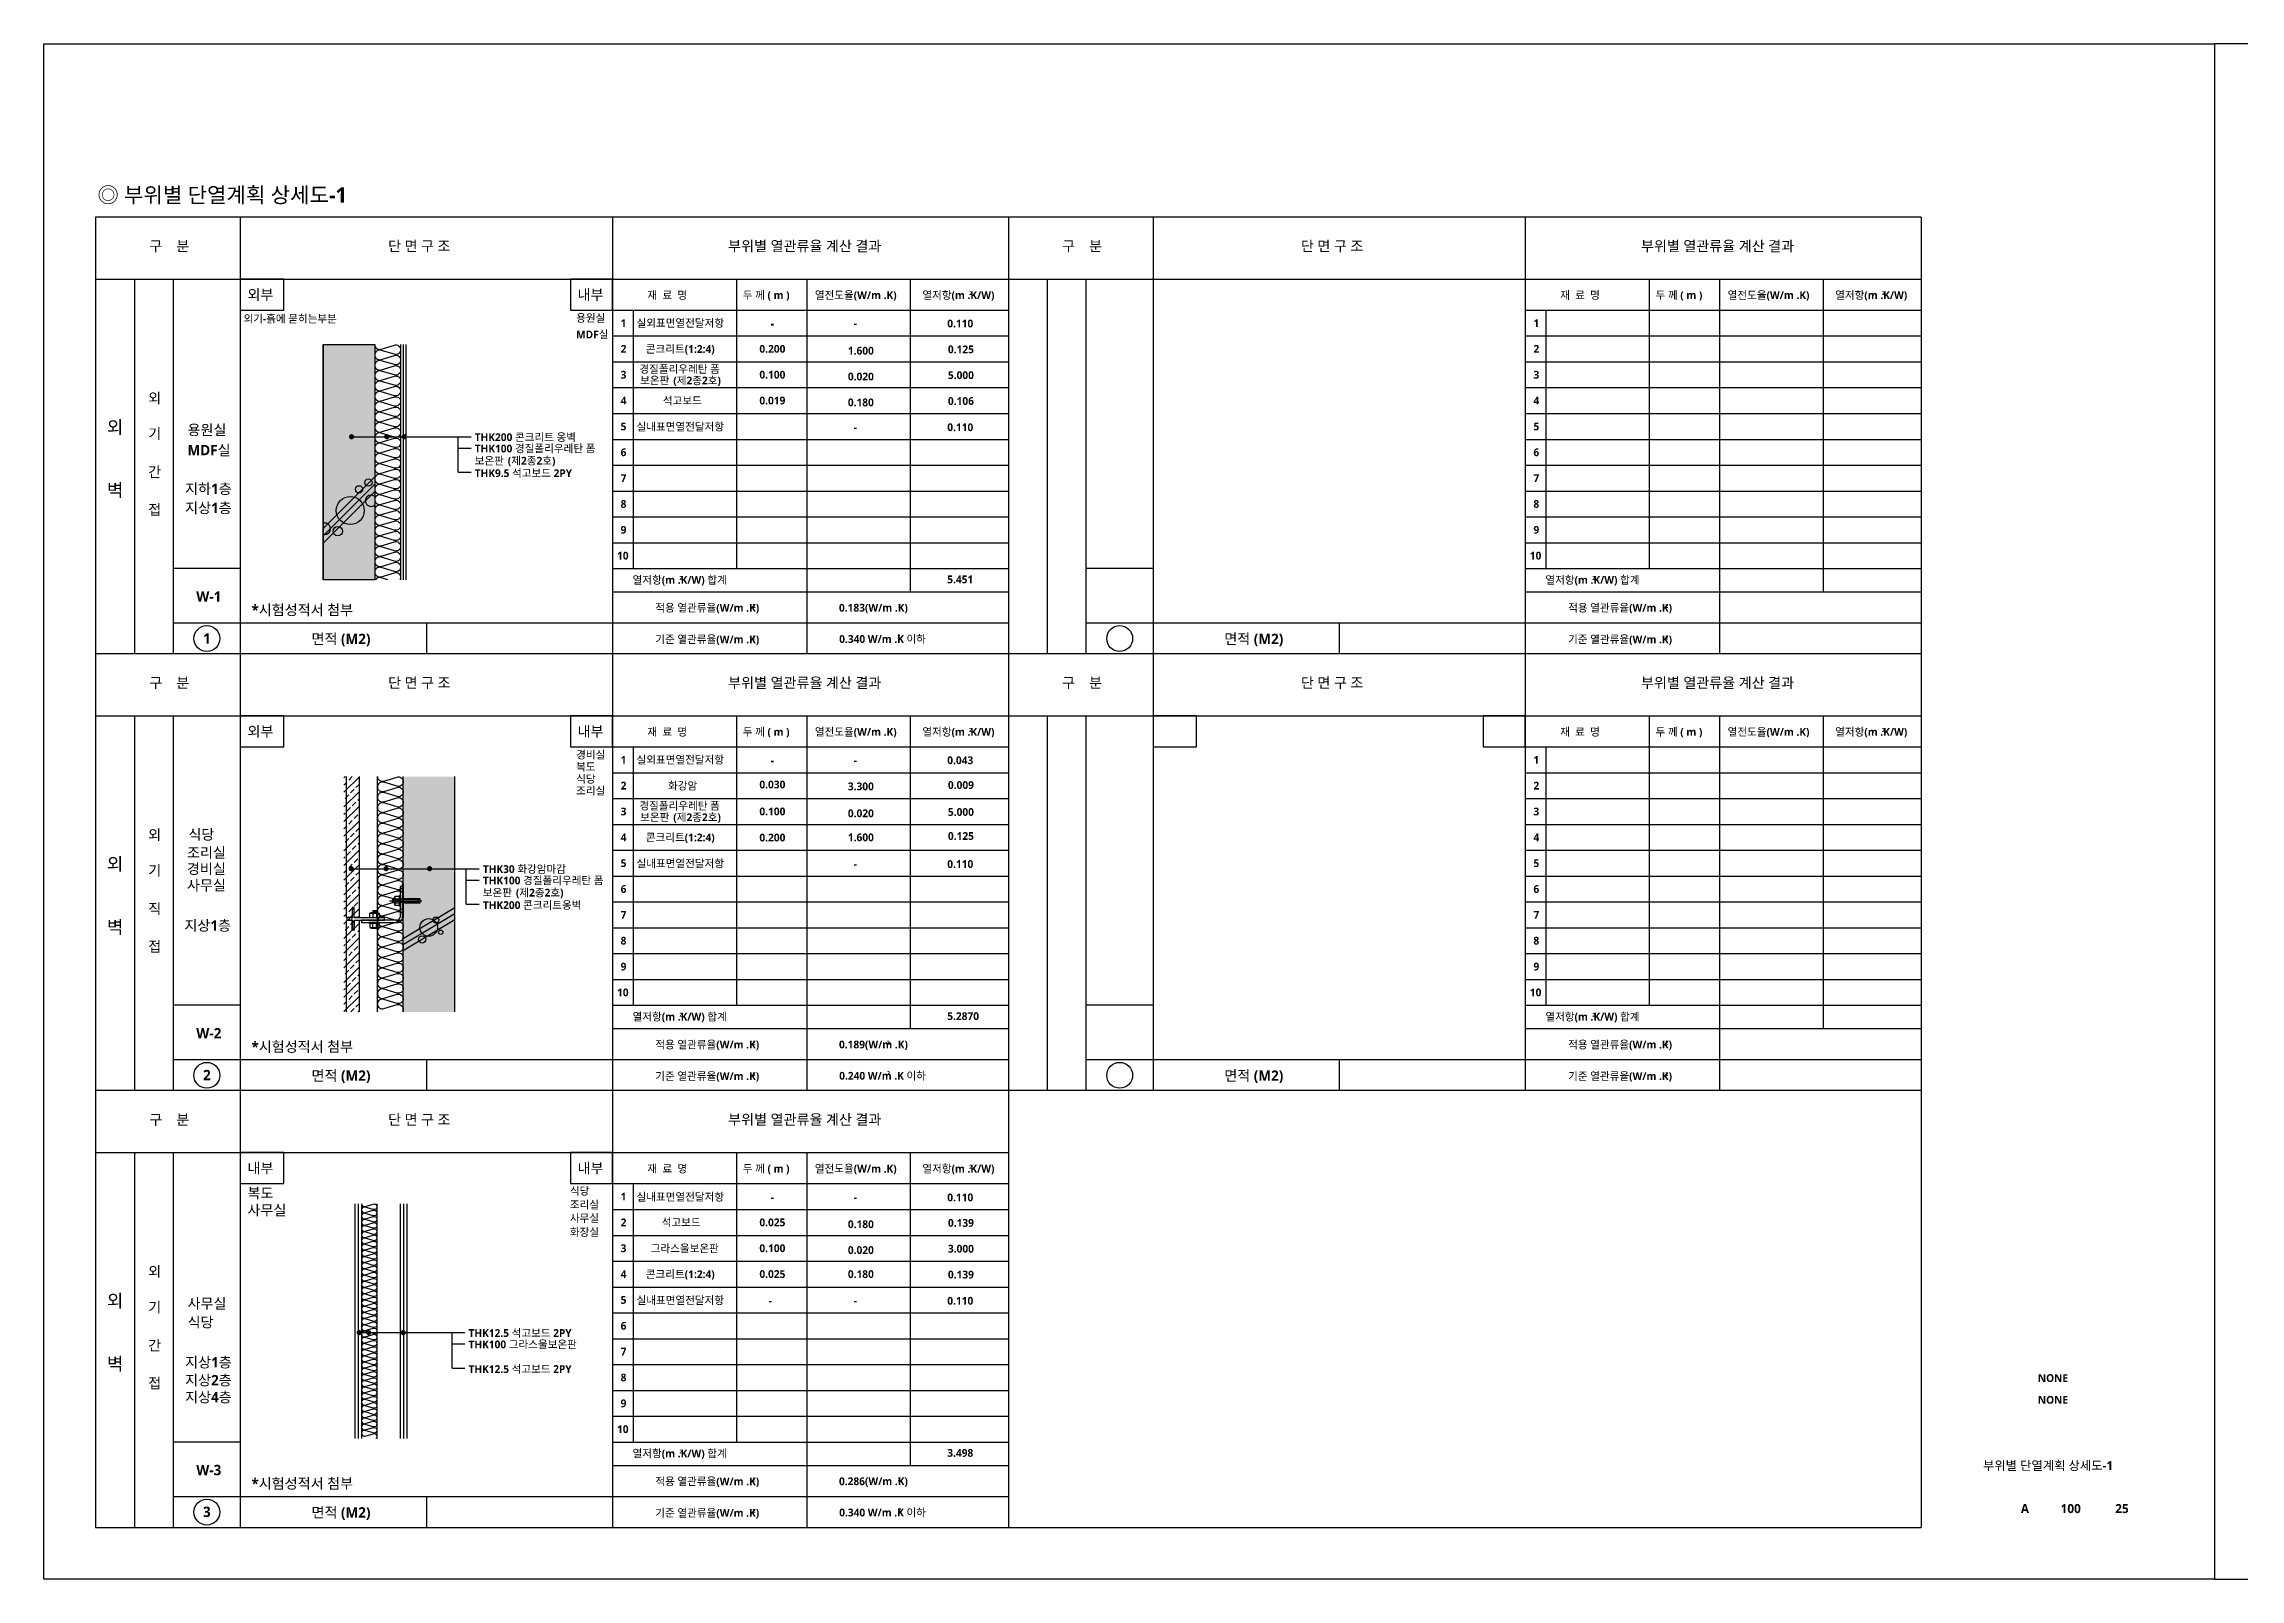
# Model space of a CAD drawing. Header units: millimetres. Extents: x 0 to 190005487, y 0 to 455456909.
# Drawn here: x 0 to 4249, y 0 to 2970 of the extents above; entities that cross this region are included whole.
import ezdxf
from ezdxf.enums import TextEntityAlignment as Align

# ---------------------------------------------------------------- set-up
doc = ezdxf.new("R2010")
doc.units = ezdxf.units.MM
doc.header["$LTSCALE"] = 800
doc.header["$MEASUREMENT"] = 0
doc.linetypes.add('CENTER', pattern=[2, 1.25, -0.25, 0.25, -0.25])
doc.linetypes.add('HIDDEN', pattern=[0.375, 0.25, -0.125])
doc.layers.get('0').update_dxf_attribs({"linetype": 'CONTINUOUS'})
doc.layers.get('Defpoints').update_dxf_attribs({"color": 153, "linetype": 'CONTINUOUS'})
for name, color, linetype in [('245', 253, 'CONTINUOUS'), ('3', 3, 'CONTINUOUS'), ('A-ANNO-TITL', 7, 'CONTINUOUS'), ('COL', 2, 'CONTINUOUS'), ('COR', 4, 'CONTINUOUS'), ('ETC', 6, 'CONTINUOUS'), ('GRID', 1, 'CENTER'), ('HAT', 5, 'CONTINUOUS'), ('HATC', 1, 'CONTINUOUS'), ('HIDL', 1, 'HIDDEN'), ('INSUL', 8, 'CONTINUOUS'), ('MISC', 6, 'CONTINUOUS'), ('text', 3, 'CONTINUOUS'), ('WAL', 3, 'CONTINUOUS')]:
    doc.layers.add(name, color=color, linetype=linetype)
doc.styles.add('SH_대대리576', font='')
doc.styles.get('SH_대대리576').set_extended_font_data('NanumGothic', bold=True)
pattern_1 = [(45, (321845.937, -395519.63), (-14.1421356, 14.1421356), []), (45, (321860.08, -395519.63), (-14.1421356, 14.1421356), [10, -5])]

# ---------------------------------------------------------------- blocks, each defined once
blk = doc.blocks.new('A$C139060A0')
at = {"layer": 'COR'}
for p, q in [((280, 0), (280, -845)), ((1000, 0), (1000, -845)), ((0, -120), (1766.2, -120)), ((75, -120), (75, -845)), ((150, -120), (150, -845)), ((1240, -120), (1240, -680)), ((1376.2, -120), (1376.2, -845)), ((1576.2, -120), (1576.2, -725)), ((1000, -180), (1766.2, -180)), ((1040, -180), (1040, -680)), ((280, -680), (150, -680)), ((1000, -680), (1766.2, -680)), ((1000, -725), (1766.2, -725)), ((150, -785), (1766.2, -785)), ((640, -785), (640, -845))]:
    blk.add_line(p, q, dxfattribs=at)
blk.add_circle((215.3, -815.4), 25, dxfattribs=at)
at = {"layer": 'HAT'}
for p, q in [((1000, -230), (1766.2, -230)), ((1000, -280), (1766.2, -280)), ((1000, -330), (1766.2, -330)), ((1000, -380), (1766.2, -380)), ((1000, -430), (1766.2, -430)), ((1000, -480), (1766.2, -480)), ((1000, -530), (1766.2, -530)), ((1000, -580), (1766.2, -580)), ((1000, -630), (1766.2, -630))]:
    blk.add_line(p, q, dxfattribs=at)
at = {"layer": 'COL', "style": 'SH_대대리576'}
blk.add_text('면적 (M2)', height=20, dxfattribs=at).set_placement((417.8, -826))
at = {"layer": 'text', "color": 2, "style": 'SH_대대리576'}
for s, p in [('구    분', (103.9, -66)), ('단 면 구 조', (565.9, -66)), ('부위별 열관류율 계산 결과 ', (1223.9, -66))]:
    blk.add_text(s, height=20, dxfattribs=at).set_placement(p)
at = {"layer": 'text', "style": 'SH_대대리576'}
for s, height, p in [('재  료  명', 15, (1067.7, -158.5)), ('두 께 ( m )', 15, (1252.3, -158.5)), ('열전도율(W/m .K)', 15, (1391.6, -158.5)), ('열저항(m .K/W)', 15, (1599.7, -158.5)), ('2', 7.5, (1690.2, -151)), ('1', 15, (1015.9, -212.5)), ('2', 15, (1015.9, -262.5)), ('3', 15, (1015.9, -312.5)), ('4', 15, (1015.9, -362.5)), ('5', 15, (1015.9, -412.5)), ('6', 15, (1015.9, -462.5)), ('7', 15, (1015.9, -512.5)), ('8', 15, (1015.9, -562.5)), ('9', 15, (1015.9, -612.5)), ('10', 15, (1008.9, -662.5)), ('열저항(m .K/W) 합계', 15, (1039, -709.5)), ('2', 7.5, (1129.5, -702)), ('적용 열관류율(W/m .K)', 15, (1083, -763.5)), ('2', 7.5, (1271, -756)), ('기준 열관류율(W/m .K)', 15, (1083, -824.5)), ('2', 7.5, (1271, -817))]:
    blk.add_text(s, height=height, dxfattribs=at).set_placement(p)

msp = doc.modelspace()

# ---------------------------------------------------------------- hatches: boundary and pattern name
at = {"layer": '245'}
for points in [[(540.2, 2388.4), (640.2, 2388.4), (640.2, 1933.1), (540.2, 1933.1)], [(695.3, 1552.7), (795.3, 1552.7), (795.3, 1097.4), (695.3, 1097.4)]]:
    msp.add_hatch(color=256, dxfattribs=at).paths.add_polyline_path(points)
at = {"layer": 'HAT'}
h = msp.add_hatch(dxfattribs=at)
h.set_pattern_fill('GRANI', color=256, scale=10, style=0)
h.set_pattern_definition(pattern_1)
h.paths.add_polyline_path([(580.3, 1552.7), (580.3, 1280), (610.3, 1280), (610.3, 1552.7)])
h = msp.add_hatch(dxfattribs=at)
h.set_pattern_fill('GRANI', color=256, scale=10, style=0)
h.set_pattern_definition(pattern_1)
h.paths.add_polyline_path([(580.3, 1097.4), (610.3, 1097.4), (610.3, 1274.1), (580.3, 1274.1)])

# ---------------------------------------------------------------- linework, layer by layer
for p, q in [((801.6, 2141.2), (801.6, 2210.1)), ((817.3, 1305.6), (817.3, 1374.4)), ((789.6, 408), (789.6, 476.8))]:
    msp.add_line(p, q)
at = {"const_width": 5}
for points in [[(592.8, 2210.1, 1), (597.8, 2210.1, 1)], [(660.9, 2210.1, 1), (665.9, 2210.1, 1)], [(694.8, 2210.1, 1), (699.8, 2210.1, 1)], [(592.1, 1374.4, 1), (597.1, 1374.4, 1)], [(659.5, 1374.4, 1), (664.5, 1374.4, 1)], [(743.7, 1374.4, 1), (748.7, 1374.4, 1)], [(607.7, 476.8, 1), (612.7, 476.8, 1)], [(625.8, 476.8, 1), (630.8, 476.8, 1)], [(692.8, 476.8, 1), (697.8, 476.8, 1)]]:
    msp.add_lwpolyline(points, format="xyb", close=True, dxfattribs=at)
for points in [[(595.3, 2210.1), (826.6, 2210.1)], [(801.6, 2188.1), (826.6, 2188.1)], [(801.6, 2141.2), (826.6, 2141.2)], [(592.1, 1374.4), (842.3, 1374.4)], [(817.3, 1352.4), (842.3, 1352.4)], [(817.3, 1305.6), (842.3, 1305.6)], [(612.7, 476.8), (814.6, 476.8)], [(789.6, 454.8), (814.6, 454.8)], [(789.6, 408), (814.6, 408)]]:
    msp.add_lwpolyline(points)
at = {"layer": '245'}
msp.add_lwpolyline([(540.2, 2388.4), (640.2, 2388.4), (640.2, 1933.1), (540.2, 1933.1)], close=True, dxfattribs=at)
at = {"layer": '3'}
for p, q in [((3632.5, 2635), (100, 2635)), ((100, 2635), (100, 100)), ((1866.2, 2635), (1866.2, 100)), ((3632.5, 2635), (3632.5, 100)), ((3632.5, 1790), (100, 1790)), ((3632.5, 945), (100, 945)), ((100, 100), (3632.5, 100))]:
    msp.add_line(p, q, dxfattribs=at)
at = {"layer": 'COL'}
for p, q in [((540.2, 2388.4), (540.2, 1933.1)), ((640.2, 2388.4), (640.2, 1933.1)), ((695.3, 1097.4), (695.3, 1552.7)), ((795.3, 1097.4), (795.3, 1552.7))]:
    msp.add_line(p, q, dxfattribs=at)
at = {"layer": 'COR'}
for p, q in [((695.2, 2388.4), (695.2, 1933.1)), ((700.2, 2388.4), (700.2, 1933.1)), ((601.9, 726.2), (601.9, 271.8)), ((608.1, 726.2), (608.1, 271.8)), ((689.4, 726.2), (689.4, 271.8)), ((695.6, 726.2), (695.6, 271.8)), ((701.9, 726.2), (701.9, 271.8))]:
    msp.add_line(p, q, dxfattribs=at)
for points in [[(380, 2515), (380, 2455), (464, 2455), (464, 2515)], [(1018.6, 2515), (1018.6, 2455), (1100, 2455), (1100, 2515)], [(380, 1670), (380, 1610), (464, 1610), (464, 1670)], [(1018.6, 1670), (1018.6, 1610), (1100, 1610), (1100, 1670)], [(2146.2, 1670), (2146.2, 1610), (2230.2, 1610), (2230.2, 1670)], [(2784.9, 1670), (2784.9, 1610), (2866.2, 1610), (2866.2, 1670)], [(380, 825), (380, 765), (464, 765), (464, 825)], [(1018.6, 825), (1018.6, 765), (1100, 765), (1100, 825)]]:
    msp.add_lwpolyline(points, close=True, dxfattribs=at)
at = {"layer": 'Defpoints'}
for points in [[(0, 2970), (4200, 2970), (4200, 0), (0, 0)], [(8400, 2970), (4200, 2970), (4200, 0), (8400, 0)]]:
    msp.add_lwpolyline(points, close=True, dxfattribs=at)
at = {"layer": 'GRID'}
msp.add_line((668.4, 1312.3), (731.3, 1312.3), dxfattribs=at)
at = {"layer": 'HAT'}
for p, q in [((640.2, 2132.4), (540.2, 2032.4)), ((640.2, 2118.2), (540.2, 2018.2)), ((640.2, 2104.1), (540.2, 2004.1)), ((693.5, 1238.6), (795.3, 1299.2)), ((693.5, 1227), (795.3, 1287.6)), ((693.5, 1215.3), (795.3, 1275.9))]:
    msp.add_line(p, q, dxfattribs=at)
for centre, radius in [((627.8, 2121.3), 7.02), ((592.7, 2067.2), 27.1), ((609.7, 2108.3), 7.02), ((568.6, 2027.1), 9.03), ((744.6, 1260.7), 17), ((758.5, 1275.1), 5.73), ((731.9, 1237.5), 6.97), ((767.8, 1251.4), 4.18)]:
    msp.add_circle(centre, radius, dxfattribs=at)
for centre, start, end in [((632.8, 2086.2), 47.5897, 312.4103), ((543.5, 2032.1), 252.7267, 107.2733)]:
    msp.add_arc(centre, 11, start, end, dxfattribs=at)
at = {"layer": 'HATC'}
msp.add_arc((582.2, 1277), 4.76, 321.1915, 39.3565, dxfattribs=at)
at = {"layer": 'HIDL'}
for p, q in [((724, 1315.3), (727.9, 1316.3)), ((724, 1309.3), (727.9, 1308.3))]:
    msp.add_line(p, q, dxfattribs=at)
for points in [[(694.1, 1315.3), (724, 1315.3), (724, 1309.3), (694.1, 1309.3)], [(695.3, 1308.3), (727.9, 1308.3), (727.9, 1316.3), (695.3, 1316.3)]]:
    msp.add_lwpolyline(points, dxfattribs=at)
at = {"layer": 'INSUL'}
for p, q in [((690.2, 2388.4), (690.2, 1933.1)), ((645.3, 1097.4), (645.3, 1552.7)), ((614.4, 726.2), (614.4, 271.8)), ((644.4, 726.2), (644.4, 271.8))]:
    msp.add_line(p, q, dxfattribs=at)
for points in [[(640.2, 2388.4, 0.509267), (640.2, 2388.4, 0.509267), (652.4, 2379.5), (678.1, 2387.2, -0.509267), (690.2, 2378.4, -0.509267), (678.1, 2369.5), (652.4, 2377.2, 0.509267), (640.2, 2368.4, 0.509267), (652.4, 2359.5), (678.1, 2367.2, -0.509267), (690.2, 2358.4, -0.509267), (678.1, 2349.5), (652.4, 2357.2, 0.509267), (640.2, 2348.4, 0.509267), (652.4, 2339.5), (678.1, 2347.2, -0.509267), (690.2, 2338.3, -0.509267), (678.1, 2329.5), (652.4, 2337.2, 0.509267), (640.2, 2328.3, 0.509267), (652.4, 2319.5), (678.1, 2327.2, -0.509267), (690.2, 2318.3, -0.509267), (678.1, 2309.5), (652.4, 2317.2, 0.509267), (640.2, 2308.3, 0.509267), (652.4, 2299.5), (678.1, 2307.2, -0.509267), (690.2, 2298.3, -0.509267), (678.1, 2289.5), (652.4, 2297.2, 0.509267), (640.2, 2288.3, 0.509267), (652.4, 2279.5), (678.1, 2287.1, -0.509267), (690.2, 2278.3, -0.509267), (678.1, 2269.5), (652.4, 2277.1, 0.509267), (640.2, 2268.3, 0.509267), (652.4, 2259.5), (678.1, 2267.1, -0.509267), (690.2, 2258.3, -0.509267), (678.1, 2249.5), (652.4, 2257.1, 0.509267), (640.2, 2248.3, 0.509267), (652.4, 2239.5), (678.1, 2247.1, -0.509267), (690.2, 2238.3, -0.509267), (678.1, 2229.5), (652.4, 2237.1, 0.509267), (640.2, 2228.3, 0.509267), (652.4, 2219.5), (678.1, 2227.1, -0.509267), (690.2, 2218.3, -0.509267), (678.1, 2209.5), (652.4, 2217.1, 0.509267), (640.2, 2208.3, 0.509267), (652.4, 2199.4), (678.1, 2207.1, -0.509267), (690.2, 2198.3, -0.509267), (678.1, 2189.4), (652.4, 2197.1, 0.509267), (640.2, 2188.3, 0.509267), (652.4, 2179.4), (678.1, 2187.1, -0.509267), (690.2, 2178.3, -0.509267), (678.1, 2169.4), (652.4, 2177.1, 0.509267), (640.2, 2168.3, 0.509267), (652.4, 2159.4), (678.1, 2167.1, -0.509267), (690.2, 2158.3, -0.509267), (678.1, 2149.4), (652.4, 2157.1, 0.509267), (640.2, 2148.3, 0.509267), (652.4, 2139.4), (678.1, 2147.1, -0.509267), (690.2, 2138.2, -0.509267), (678.1, 2129.4), (652.4, 2137.1, 0.509267), (640.2, 2128.2, 0.509267), (652.4, 2119.4), (678.1, 2127.1, -0.509267), (690.2, 2118.2, -0.509267), (678.1, 2109.4), (652.4, 2117.1, 0.509267), (640.2, 2108.2, 0.509267), (652.4, 2099.4), (678.1, 2107.1, -0.509267), (690.2, 2098.2, -0.509267), (678.1, 2089.4), (652.4, 2097.1, 0.509267), (640.2, 2088.2, 0.509267), (652.4, 2079.4), (678.1, 2087, -0.509267), (690.2, 2078.2, -0.509267), (678.1, 2069.4), (652.4, 2077, 0.509267), (640.2, 2068.2, 0.509267), (652.4, 2059.4), (678.1, 2067, -0.509267), (690.2, 2058.2, -0.509267), (678.1, 2049.4), (652.4, 2057, 0.509267), (640.2, 2048.2, 0.509267), (652.4, 2039.4), (678.1, 2047, -0.509267), (690.2, 2038.2, -0.509267), (678.1, 2029.4), (652.4, 2037, 0.509267), (640.2, 2028.2, 0.509267), (652.4, 2019.4), (678.1, 2027, -0.509267), (690.2, 2018.2, -0.509267), (678.1, 2009.4), (652.4, 2017, 0.509267), (640.2, 2008.2, 0.509267), (652.4, 1999.3), (678.1, 2007, -0.509267), (690.2, 1998.2, -0.509267), (678.1, 1989.3), (652.4, 1997, 0.509267), (640.2, 1988.2, 0.509267), (652.4, 1979.3), (678.1, 1987, -0.509267), (690.2, 1978.2, -0.509267), (678.1, 1969.3), (652.4, 1977, 0.509267), (640.2, 1968.2, 0.509267), (652.4, 1959.3), (678.1, 1967, -0.509267), (690.2, 1958.2, -0.509267), (678.1, 1949.3), (652.4, 1957, 0.509267), (640.2, 1948.2, 0.509267), (652.4, 1939.3), (678.1, 1947, -0.509267), (690.2, 1938.1, -0.14515), (688.7, 1933.1)], [(665.4, 1933.1), (652.4, 1937, 0.342997), (641.7, 1933.1)], [(645.3, 1552.7, 0.509267), (645.3, 1552.7, 0.509267), (657.4, 1543.9), (683.2, 1551.5, -0.509267), (695.3, 1542.7, -0.509267), (683.2, 1533.9), (657.4, 1541.5, 0.509267), (645.3, 1532.7, 0.509267), (657.4, 1523.9), (683.2, 1531.5, -0.509267), (695.3, 1522.7, -0.509267), (683.2, 1513.9), (657.4, 1521.5, 0.509267), (645.3, 1512.7, 0.509267), (657.4, 1503.9), (683.2, 1511.5, -0.509267), (695.3, 1502.7, -0.509267), (683.2, 1493.9), (657.4, 1501.5, 0.509267), (645.3, 1492.7, 0.509267), (657.4, 1483.8), (683.2, 1491.5, -0.509267), (695.3, 1482.7, -0.509267), (683.2, 1473.8), (657.4, 1481.5, 0.509267), (645.3, 1472.7, 0.509267), (657.4, 1463.8), (683.2, 1471.5, -0.509267), (695.3, 1462.7, -0.509267), (683.2, 1453.8), (657.4, 1461.5, 0.509267), (645.3, 1452.7, 0.509267), (657.4, 1443.8), (683.2, 1451.5, -0.509267), (695.3, 1442.7, -0.509267), (683.2, 1433.8), (657.4, 1441.5, 0.509267), (645.3, 1432.7, 0.509267), (657.4, 1423.8), (683.2, 1431.5, -0.509267), (695.3, 1422.6, -0.509267), (683.2, 1413.8), (657.4, 1421.5, 0.509267), (645.3, 1412.6, 0.509267), (657.4, 1403.8), (683.2, 1411.5, -0.509267), (695.3, 1402.6, -0.509267), (683.2, 1393.8), (657.4, 1401.5, 0.509267), (645.3, 1392.6, 0.509267), (657.4, 1383.8), (683.2, 1391.5, -0.509267), (695.3, 1382.6, -0.509267), (683.2, 1373.8), (657.4, 1381.5, 0.509267), (645.3, 1372.6, 0.509267), (657.4, 1363.8), (683.2, 1371.4, -0.509267), (695.3, 1362.6, -0.509267), (683.2, 1353.8), (657.4, 1361.4, 0.509267), (645.3, 1352.6, 0.509267), (657.4, 1343.8), (683.2, 1351.4, -0.509267), (695.3, 1342.6, -0.509267), (683.2, 1333.8), (657.4, 1341.4, 0.509267), (645.3, 1332.6, 0.509267), (657.4, 1323.8), (683.2, 1331.4, -0.509267), (695.3, 1322.6, -0.509267), (683.2, 1313.8), (657.4, 1321.4, 0.509267), (645.3, 1312.6, 0.509267), (657.4, 1303.8), (683.2, 1311.4, -0.509267), (695.3, 1302.6, -0.509267), (683.2, 1293.8), (657.4, 1301.4, 0.509267), (645.3, 1292.6, 0.509267), (657.4, 1283.7), (683.2, 1291.4, -0.509267), (695.3, 1282.6, -0.509267), (683.2, 1273.7), (657.4, 1281.4, 0.509267), (645.3, 1272.6, 0.509267), (657.4, 1263.7), (683.2, 1271.4, -0.509267), (695.3, 1262.6, -0.509267), (683.2, 1253.7), (657.4, 1261.4, 0.509267), (645.3, 1252.6, 0.509267), (657.4, 1243.7), (683.2, 1251.4, -0.509267), (695.3, 1242.6, -0.509267), (683.2, 1233.7), (657.4, 1241.4, 0.509267), (645.3, 1232.6, 0.509267), (657.4, 1223.7), (683.2, 1231.4, -0.509267), (695.3, 1222.5, -0.509267), (683.2, 1213.7), (657.4, 1221.4, 0.509267), (645.3, 1212.5, 0.509267), (657.4, 1203.7), (683.2, 1211.4, -0.509267), (695.3, 1202.5, -0.509267), (683.2, 1193.7), (657.4, 1201.4, 0.509267), (645.3, 1192.5, 0.509267), (657.4, 1183.7), (683.2, 1191.4, -0.509267), (695.3, 1182.5, -0.509267), (683.2, 1173.7), (657.4, 1181.4, 0.509267), (645.3, 1172.5, 0.509267), (657.4, 1163.7), (683.2, 1171.3, -0.509267), (695.3, 1162.5, -0.509267), (683.2, 1153.7), (657.4, 1161.3, 0.509267), (645.3, 1152.5, 0.509267), (657.4, 1143.7), (683.2, 1151.3, -0.509267), (695.3, 1142.5, -0.509267), (683.2, 1133.7), (657.4, 1141.3, 0.509267), (645.3, 1132.5, 0.509267), (657.4, 1123.7), (683.2, 1131.3, -0.509267), (695.3, 1122.5, -0.509267), (683.2, 1113.7), (657.4, 1121.3, 0.509267), (645.3, 1112.5, 0.509267), (657.4, 1103.7), (683.2, 1111.3, -0.509267), (695.3, 1102.5, -0.14515), (693.8, 1097.4)], [(614.4, 726.2, 0.509267), (614.4, 726.2, 0.509267), (621.6, 720.9), (637.1, 725.5, -0.509267), (644.4, 720.2, -0.509267), (637.1, 714.9), (621.6, 719.5, 0.509267), (614.4, 714.2, 0.509267), (621.6, 708.9), (637.1, 713.5, -0.509267), (644.4, 708.2, -0.509267), (637.1, 702.9), (621.6, 707.5, 0.509267), (614.4, 702.2, 0.509267), (621.6, 696.9), (637.1, 701.5, -0.509267), (644.4, 696.2, -0.509267), (637.1, 690.9), (621.6, 695.5, 0.509267), (614.4, 690.2, 0.509267), (621.6, 684.9), (637.1, 689.5, -0.509267), (644.4, 684.2, -0.509267), (637.1, 678.9), (621.6, 683.5, 0.509267), (614.4, 678.2, 0.509267), (621.6, 672.9), (637.1, 677.5, -0.509267), (644.4, 672.2, -0.509267), (637.1, 666.9), (621.6, 671.5, 0.509267), (614.4, 666.2, 0.509267), (621.6, 660.9), (637.1, 665.5, -0.509267), (644.4, 660.2, -0.509267), (637.1, 654.9), (621.6, 659.5, 0.509267), (614.4, 654.2, 0.509267), (621.6, 648.9), (637.1, 653.5, -0.509267), (644.4, 648.2, -0.509267), (637.1, 642.9), (621.6, 647.5, 0.509267), (614.4, 642.2, 0.509267), (621.6, 636.9), (637.1, 641.5, -0.509267), (644.4, 636.2, -0.509267), (637.1, 630.9), (621.6, 635.5, 0.509267), (614.4, 630.2, 0.509267), (621.6, 624.9), (637.1, 629.5, -0.509267), (644.4, 624.2, -0.509267), (637.1, 618.9), (621.6, 623.5, 0.509267), (614.4, 618.2, 0.509267), (621.6, 612.9), (637.1, 617.5, -0.509267), (644.4, 612.2, -0.509267), (637.1, 606.9), (621.6, 611.5, 0.509267), (614.4, 606.2, 0.509267), (621.6, 600.9), (637.1, 605.5, -0.509267), (644.4, 600.2, -0.509267), (637.1, 594.9), (621.6, 599.5, 0.509267), (614.4, 594.2, 0.509267), (621.6, 588.9), (637.1, 593.5, -0.509267), (644.4, 588.2, -0.509267), (637.1, 582.9), (621.6, 587.5, 0.509267), (614.4, 582.2, 0.509267), (621.6, 576.9), (637.1, 581.4, -0.509267), (644.4, 576.1, -0.509267), (637.1, 570.9), (621.6, 575.4, 0.509267), (614.4, 570.1, 0.509267), (621.6, 564.8), (637.1, 569.4, -0.509267), (644.4, 564.1, -0.509267), (637.1, 558.8), (621.6, 563.4, 0.509267), (614.4, 558.1, 0.509267), (621.6, 552.8), (637.1, 557.4, -0.509267), (644.4, 552.1, -0.509267), (637.1, 546.8), (621.6, 551.4, 0.509267), (614.4, 546.1, 0.509267), (621.6, 540.8), (637.1, 545.4, -0.509267), (644.4, 540.1, -0.509267), (637.1, 534.8), (621.6, 539.4, 0.509267), (614.4, 534.1, 0.509267), (621.6, 528.8), (637.1, 533.4, -0.509267), (644.4, 528.1, -0.509267), (637.1, 522.8), (621.6, 527.4, 0.509267), (614.4, 522.1, 0.509267), (621.6, 516.8), (637.1, 521.4, -0.509267), (644.4, 516.1, -0.509267), (637.1, 510.8), (621.6, 515.4, 0.509267), (614.4, 510.1, 0.509267), (621.6, 504.8), (637.1, 509.4, -0.509267), (644.4, 504.1, -0.509267), (637.1, 498.8), (621.6, 503.4, 0.509267), (614.4, 498.1, 0.509267), (621.6, 492.8), (637.1, 497.4, -0.509267), (644.4, 492.1, -0.509267), (637.1, 486.8), (621.6, 491.4, 0.509267), (614.4, 486.1, 0.509267), (621.6, 480.8), (637.1, 485.4, -0.509267), (644.4, 480.1, -0.509267), (637.1, 474.8), (621.6, 479.4, 0.509267), (614.4, 474.1, 0.509267), (621.6, 468.8), (637.1, 473.4, -0.509267), (644.4, 468.1, -0.509267), (637.1, 462.8), (621.6, 467.4, 0.509267), (614.4, 462.1, 0.509267), (621.6, 456.8), (637.1, 461.4, -0.509267), (644.4, 456.1, -0.509267), (637.1, 450.8), (621.6, 455.4, 0.509267), (614.4, 450.1, 0.509267), (621.6, 444.8), (637.1, 449.4, -0.509267), (644.4, 444.1, -0.509267), (637.1, 438.8), (621.6, 443.4, 0.509267), (614.4, 438.1, 0.509267), (621.6, 432.8), (637.1, 437.4, -0.509267), (644.4, 432.1, -0.509267), (637.1, 426.8), (621.6, 431.4, 0.509267), (614.4, 426.1, 0.509267), (621.6, 420.8), (637.1, 425.4, -0.509267), (644.4, 420.1, -0.509267), (637.1, 414.8), (621.6, 419.4, 0.509267), (614.4, 414.1, 0.509267), (621.6, 408.8), (637.1, 413.4, -0.509267), (644.4, 408.1, -0.509267), (637.1, 402.8), (621.6, 407.4, 0.509267), (614.4, 402.1, 0.509267), (621.6, 396.8), (637.1, 401.4, -0.509267), (644.4, 396.1, -0.509267), (637.1, 390.8), (621.6, 395.4, 0.509267), (614.4, 390.1, 0.509267), (621.6, 384.8), (637.1, 389.4, -0.509267), (644.4, 384.1, -0.509267), (637.1, 378.8), (621.6, 383.4, 0.509267), (614.4, 378.1, 0.509267), (621.6, 372.7), (637.1, 377.3, -0.509267), (644.4, 372, -0.509267), (637.1, 366.7), (621.6, 371.3, 0.509267), (614.4, 366, 0.509267), (621.6, 360.7), (637.1, 365.3, -0.509267), (644.4, 360, -0.509267), (637.1, 354.7), (621.6, 359.3, 0.509267), (614.4, 354, 0.509267), (621.6, 348.7), (637.1, 353.3, -0.509267), (644.4, 348, -0.509267), (637.1, 342.7), (621.6, 347.3, 0.509267), (614.4, 342, 0.509267), (621.6, 336.7), (637.1, 341.3, -0.509267), (644.4, 336, -0.509267), (637.1, 330.7), (621.6, 335.3, 0.509267), (614.4, 330, 0.509267), (621.6, 324.7), (637.1, 329.3, -0.509267), (644.4, 324, -0.509267), (637.1, 318.7), (621.6, 323.3, 0.509267), (614.4, 318, 0.509267), (621.6, 312.7), (637.1, 317.3, -0.509267), (644.4, 312, -0.509267), (637.1, 306.7), (621.6, 311.3, 0.509267), (614.4, 306, 0.509267), (621.6, 300.7), (637.1, 305.3, -0.509267), (644.4, 300, -0.509267), (637.1, 294.7), (621.6, 299.3, 0.509267), (614.4, 294, 0.509267), (621.6, 288.7), (637.1, 293.3, -0.509267), (644.4, 288, -0.509267), (637.1, 282.7), (621.6, 287.3, 0.509267), (614.4, 282, 0.509267), (621.6, 276.7), (637.1, 281.3, -0.509267), (644.4, 276, -0.220621), (642.4, 271.8)]]:
    msp.add_lwpolyline(points, format="xyb", dxfattribs=at)
at = {"layer": 'MISC'}
for p, q in [((679.9, 1315.9), (678.1, 1318.7)), ((679.9, 1303.4), (679.9, 1320.9)), ((694.1, 1340), (689.1, 1340)), ((689.1, 1340), (689.1, 1280.6)), ((694.1, 1281.1), (694.1, 1340)), ((683.4, 1275), (614.3, 1275)), ((614.3, 1275), (614.3, 1270)), ((630.9, 1288), (648.4, 1288)), ((633.1, 1289.8), (636.1, 1288)), ((636.1, 1288), (639.8, 1289.8)), ((636.1, 1288), (636.1, 1280)), ((636.8, 1292.4), (642.8, 1292.4)), ((636.8, 1291.5), (642.8, 1291.5)), ((636.8, 1290.8), (642.8, 1290.8)), ((639.8, 1289.8), (643.4, 1288)), ((643.4, 1288), (646.2, 1289.8)), ((643.4, 1288), (643.4, 1280)), ((675.5, 1309.3), (675.5, 1315.3)), ((676.4, 1309.3), (676.4, 1315.3)), ((677.2, 1309.3), (677.2, 1315.3)), ((678.1, 1312.3), (679.9, 1315.9)), ((679.9, 1308.6), (678.1, 1312.3)), ((678.1, 1305.6), (679.9, 1308.6)), ((679.9, 1315.9), (687.9, 1315.9)), ((679.9, 1308.6), (687.9, 1308.6)), ((614.3, 1270), (683.6, 1270)), ((630.9, 1260.9), (648.4, 1260.9)), ((633.1, 1259.1), (636.1, 1260.9)), ((636.1, 1260.9), (636.1, 1268.9)), ((636.1, 1260.9), (639.8, 1259.1)), ((639.8, 1259.1), (643.4, 1260.9)), ((643.4, 1260.9), (643.4, 1268.9)), ((643.4, 1260.9), (646.2, 1259.1))]:
    msp.add_line(p, q, dxfattribs=at)
for points in [[(687.9, 1303.4), (679.9, 1303.4), (678.1, 1305.6), (678.1, 1318.7), (679.9, 1320.9), (687.9, 1320.9)], [(689, 1301.9), (687.9, 1301.9), (687.9, 1322.7), (689, 1322.7), (689, 1301.9)], [(694.1, 1344.8), (695.3, 1344.8), (695.3, 1284.3), (694.1, 1284.3), (694.1, 1344.8)], [(629.4, 1279), (629.4, 1280), (650.2, 1280), (650.2, 1279), (629.4, 1279)], [(630.9, 1280), (630.9, 1288), (633.1, 1289.8), (646.2, 1289.8), (648.4, 1288), (648.4, 1280)], [(636.8, 1289.8), (636.8, 1293.2), (642.8, 1293.2), (642.8, 1289.8)], [(678.1, 1309.3), (674.8, 1309.3), (674.8, 1315.3), (678.1, 1315.3)], [(629.4, 1270), (629.4, 1268.9), (650.2, 1268.9), (650.2, 1270), (629.4, 1270)], [(630.9, 1268.9), (630.9, 1260.9), (633.1, 1259.1), (646.2, 1259.1), (648.4, 1260.9), (648.4, 1268.9)]]:
    msp.add_lwpolyline(points, dxfattribs=at)
msp.add_lwpolyline([(596.3, 1296), (596.3, 1279), (590.9, 1279), (590.9, 1275), (596.3, 1275), (596.3, 1258), (600.3, 1258), (600.3, 1275), (659.1, 1275), (659.1, 1279), (600.3, 1279), (600.3, 1296)], close=True, dxfattribs=at)
msp.add_circle((593, 1277), 2.85, dxfattribs=at)
for centre, radius, start, end in [((683.5, 1280.6), 5.63, 268.9511, 0), ((683.6, 1280.5), 10.5, 270, 3.743)]:
    msp.add_arc(centre, radius, start, end, dxfattribs=at)
at = {"layer": 'WAL'}
for p, q in [((585.3, 1280), (585.3, 1552.7)), ((610.3, 1280), (610.3, 1552.7)), ((596.3, 1280), (585.3, 1280)), ((600.3, 1299), (596.3, 1299)), ((596.3, 1299), (596.3, 1280)), ((600.3, 1280), (600.3, 1299)), ((610.3, 1280), (600.3, 1280)), ((585.3, 1097.4), (585.3, 1274.1)), ((596.3, 1274.1), (585.3, 1274.1)), ((596.3, 1255.1), (596.3, 1274.1)), ((600.3, 1255.1), (596.3, 1255.1)), ((610.3, 1274.1), (600.3, 1274.1)), ((600.3, 1274.1), (600.3, 1255.1)), ((610.3, 1097.4), (610.3, 1274.1))]:
    msp.add_line(p, q, dxfattribs=at)

# ---------------------------------------------------------------- block references
at = {"layer": 'COR'}
for p in [(100, 2635), (1866.2, 2635), (100, 1790), (1866.2, 1790), (100, 945)]:
    msp.add_blockref('A$C139060A0', p, dxfattribs=at)

# ---------------------------------------------------------------- texts
at = {"style": 'SH_대대리576'}
for s, height, p in [('실외표면열전달저항', 15, (1146.6, 2422.6)), ('-', 15, (1406, 2421.6)), ('-', 15, (1406, 2420.9)), ('-', 15, (1567, 2421.6)), ('0.110', 15, (1747.9, 2421.6)), ('콘크리트(1:2:4)', 15, (1164.6, 2372.3)), ('0.200', 15, (1384.4, 2372.6)), ('1.600', 15, (1555.6, 2369)), ('0.125', 15, (1749.2, 2371.6)), ('경질폴리우레탄 폼', 15, (1152.2, 2333.5)), ('0.100', 15, (1384.4, 2322.6)), ('외', 20, (201.8, 2275)), ('보온판', 15, (1153.6, 2311.3)), ('(제2종2호)', 15, (1217.8, 2311.3)), ('0.020', 15, (1555.6, 2319)), ('5.000', 15, (1749.2, 2321.6)), ('석고보드', 15, (1197.6, 2272.3)), ('0.019', 15, (1384.4, 2272.6)), ('0.180', 15, (1555.6, 2269)), ('0.106', 15, (1749.2, 2271.6)), ('외', 25, (122.1, 2216)), ('기', 20, (201.8, 2206)), ('용원실', 20, (277.9, 2213.3)), ('THK200 콘크리트 옹벽', 15, (833.6, 2201.7)), ('실내표면열전달저항', 15, (1146.6, 2221.9)), ('-', 15, (1567, 2220.9)), ('0.110', 15, (1747.9, 2220.9)), ('MDF실', 20, (277.9, 2174.2)), ('THK100 경질폴리우레탄 폼', 15, (833.6, 2179.7)), ('보온판', 15, (833.6, 2156.1)), ('(제2종2호)', 15, (897.6, 2156.1)), ('간', 20, (201.8, 2132)), ('THK9.5 석고보드 2PY', 15, (833.6, 2132.1)), ('벽', 25, (122.1, 2094)), ('접', 20, (201.8, 2059)), ('5.451', 15, (1747.9, 1926.6)), ('0.183(W/m .K)', 15, (1538.4, 1871.7)), ('2', 7.5, (1652.7, 1879.2)), ('실외표면열전달저항', 15, (1146.6, 1577.6)), ('-', 15, (1406, 1576.6)), ('-', 15, (1406, 1575.9)), ('-', 15, (1567, 1576.6)), ('0.043', 15, (1747.9, 1576.6)), ('화강암', 15, (1207.6, 1527.3)), ('0.030', 15, (1384.4, 1529.7)), ('3.300', 15, (1555.6, 1526.1)), ('0.009', 15, (1749.2, 1528.7)), ('경질폴리우레탄 폼', 15, (1152.2, 1488.5)), ('0.100', 15, (1384.4, 1477.6)), ('0.020', 15, (1555.6, 1474)), ('5.000', 15, (1749.2, 1476.6)), ('외', 20, (201.8, 1430)), (' 식당', 20, (272.7, 1430.5)), ('보온판', 15, (1153.6, 1466.3)), ('(제2종2호)', 15, (1217.8, 1466.3)), ('0.125', 15, (1749.2, 1430.1)), ('조리실', 20, (276.7, 1395.6)), ('콘크리트(1:2:4)', 15, (1164.6, 1427.3)), ('0.200', 15, (1384.4, 1427.1)), ('1.600', 15, (1555.6, 1427.5)), ('외', 25, (122.1, 1371)), ('기', 20, (201.8, 1361)), ('경비실', 20, (276.7, 1364.2)), ('THK30 화강암마감', 15, (849.3, 1366.1)), ('THK100 경질폴리우레탄 폼', 15, (849.3, 1344.1)), ('실내표면열전달저항', 15, (1146.6, 1376.9)), ('-', 15, (1567, 1375.9)), ('0.110', 15, (1747.9, 1375.9)), ('사무실', 20, (276.7, 1332.3)), ('보온판', 15, (849.3, 1320.5)), ('(제2종2호)', 15, (913.3, 1320.5)), ('벽', 25, (122.1, 1249)), ('직', 20, (201.8, 1287)), ('THK200 콘크리트옹벽', 15, (849.3, 1296.4)), ('접', 20, (201.8, 1214)), ('5.2870', 15, (1747.9, 1081.6)), ('0.189(W/m .K)', 15, (1538.4, 1026.7)), ('2', 7.5, (1630.9, 1034.2)), ('실내표면열전달저항', 15, (1146.6, 731.9)), ('-', 15, (1406, 730.9)), ('-', 15, (1567, 730.9)), ('0.110', 15, (1747.9, 730.9)), ('석고보드', 15, (1195.4, 682.6)), ('0.025', 15, (1384.4, 682.6)), ('0.180', 15, (1555.6, 679)), ('0.139', 15, (1749.2, 681.6)), ('0.100', 15, (1384.4, 632.6)), ('0.020', 15, (1555.6, 629)), ('3.000', 15, (1749.2, 631.6)), ('외', 20, (201.8, 585)), ('콘크리트(1:2:4)', 15, (1164.6, 582.3)), ('0.025', 15, (1384.4, 582.6)), ('0.180', 15, (1555.6, 582.5)), ('0.139', 15, (1749.2, 581.6)), ('외', 25, (122.1, 526)), ('기', 20, (201.8, 516)), ('사무실', 20, (277.9, 523.3)), ('실내표면열전달저항', 15, (1146.6, 531.9)), ('-', 15, (1402.7, 530.9)), ('-', 15, (1567, 530.9)), ('0.110', 15, (1747.9, 530.9)), ('식당', 20, (277.9, 487.1)), ('THK12.5 석고보드 2PY', 15, (821.6, 468.5)), ('벽', 25, (122.1, 404)), ('간', 20, (201.8, 442)), ('THK100 그라스울보온판', 15, (821.6, 446.5)), ('접', 20, (201.8, 369)), ('THK12.5 석고보드 2PY', 15, (821.6, 398.8)), ('3.498', 15, (1747.9, 236.6)), ('0.286(W/m .K)', 15, (1538.4, 181.7)), ('2', 7.5, (1652, 189.2))]:
    msp.add_text(s, height=height, dxfattribs=at).set_placement(p)
msp.add_text('그라스울보온판', height=15, dxfattribs=at).set_placement((1240, 640), align=Align.MIDDLE)
at = {"layer": 'A-ANNO-TITL', "style": 'SH_대대리576'}
for s, height, p in [('NONE', 15, (3887.3, 388.9)), ('NONE', 15, (3887.3, 346.7)), ('부위별 단열계획 상세도-1', 17.5, (3877.8, 219.9)), ('A', 17.5, (3833.1, 136.4)), ('100', 17.5, (3921.7, 136.4)), ('25', 17.5, (4020.8, 136.4))]:
    msp.add_text(s, height=height, dxfattribs=at).set_placement(p, align=Align.MIDDLE)
at = {"layer": 'COL', "style": 'SH_대대리576'}
for s, p in [('지하1층', (273.2, 2099.4)), ('지상1층', (273.2, 2062.3)), ('W-1', (294.8, 1891)), ('1', (307.8, 1810)), ('지상1층', (271.8, 1254.4)), ('W-2', (294.8, 1046)), ('2', (307.8, 965)), ('지상1층', (273.2, 409.4)), ('지상2층', (273.2, 374.8)), ('지상4층', (273.2, 342)), ('W-3', (294.8, 201)), ('3', (307.8, 120))]:
    msp.add_text(s, height=20, dxfattribs=at).set_placement(p)
at = {"layer": 'ETC', "style": 'SH_대대리576'}
for s, height, p in [('*시험성적서 첨부', 20, (401.5, 1865)), ('0.340 W/m .K 이하', 15, (1538.8, 1811.2)), ('2', 7.5, (1651.3, 1820.1)), ('*시험성적서 첨부', 20, (401.5, 1020)), ('0.240 W/m .K 이하', 15, (1538.8, 966.2)), ('2', 7.5, (1631.3, 975.1)), ('*시험성적서 첨부', 20, (401.5, 175)), ('0.340 W/m .K 이하', 15, (1538.8, 121.2)), ('2', 7.5, (1652.9, 130.1))]:
    msp.add_text(s, height=height, dxfattribs=at).set_placement(p)
at = {"layer": 'text', "color": 2, "style": 'SH_대대리576'}
for s, height, p in [('◎ 부위별 단열계획 상세도-1', 30, (103.8, 2662.8)), ('외부', 20, (393.9, 2475)), ('내부', 20, (1032.5, 2475)), ('외기-흙에 묻히는부분', 15, (386, 2430.8)), ('용원실', 15, (1029.8, 2432.3)), ('MDF실', 15, (1029.8, 2400.3)), ('외부', 20, (393.9, 1630)), ('내부', 20, (1032.5, 1630)), ('복도', 15, (1029.8, 1564)), ('경비실', 15, (1029.8, 1587.3)), ('조리실', 15, (1029.8, 1517.7)), ('식당', 15, (1029.8, 1540.5)), ('내부', 20, (393.9, 785)), ('내부', 20, (1032.5, 785)), ('사무실', 20, (393.9, 703.8)), ('복도', 20, (393.9, 736.7)), ('조리실', 15, (1017.7, 716.8)), ('식당', 15, (1017.7, 743.4)), ('사무실', 15, (1017.7, 690.7)), ('화장실', 15, (1017.7, 663.6))]:
    msp.add_text(s, height=height, dxfattribs=at).set_placement(p)

doc.saveas('drawing.dxf')
